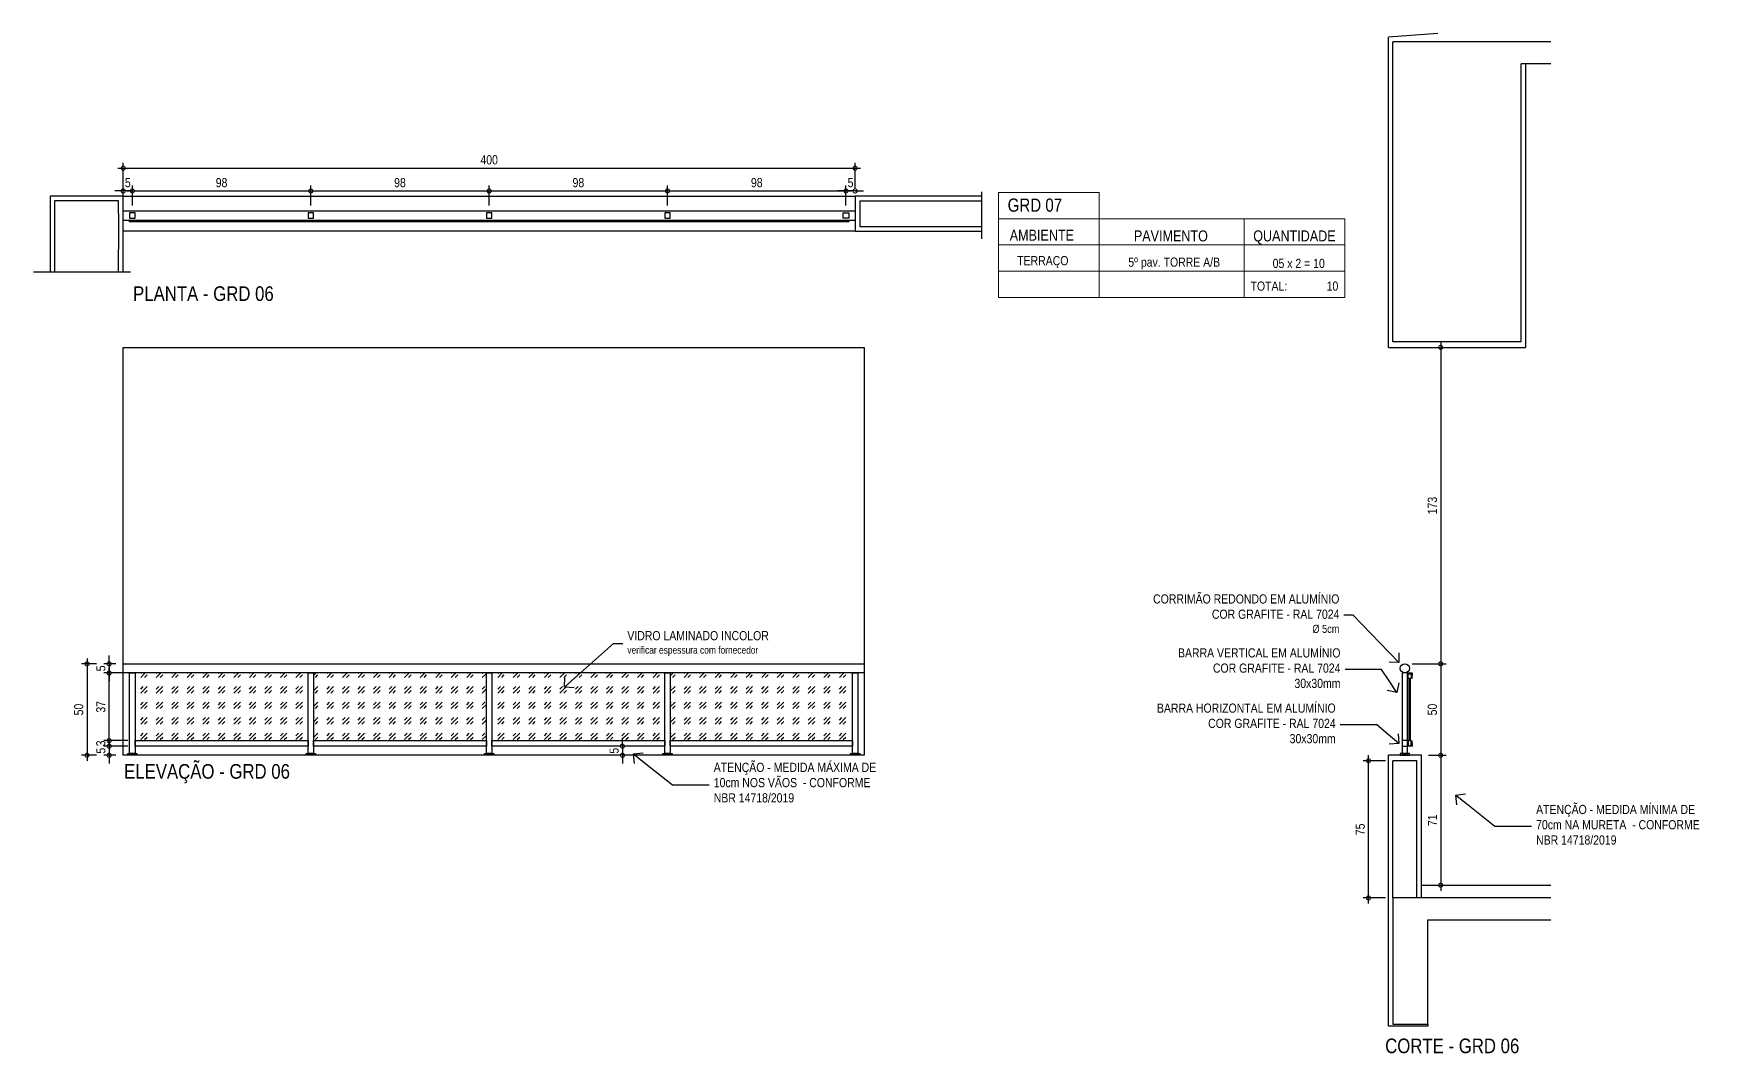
# Model space of a CAD drawing. Header units: metres. Extents: x -1.2 to 70.7, y -18.8 to 3.9.
# Drawn here: x -0.84 to 8.34, y -11.13 to -5.56 of the extents above; entities that cross this region are included whole.
import ezdxf
from ezdxf import colors
from ezdxf.entities.mleader import LeaderData, LeaderLine
from ezdxf.math import Vec2, Vec3

# ---------------------------------------------------------------- set-up
doc = ezdxf.new("R2010")
doc.units = ezdxf.units.M
doc.header["$PDMODE"] = 35
for name, color, linetype in [('ARQ-ALV ACAB', 4, 'Continuous'), ('ARQ-ALV OSSO', 5, 'Continuous'), ('ARQ-AUX', 7, 'Continuous'), ('ARQ-AUX1', 1, 'Continuous'), ('ARQ-AUX2', 2, 'Continuous'), ('ARQ-DIM', 2, 'Continuous'), ('ARQ-SIM', 1, 'Continuous'), ('ARQ-TXT', 2, 'Continuous'), ('ARQ-TXT01', 2, 'Continuous'), ('ARQ-TXT3', 3, 'Continuous'), ('ES-CORTE', 2, 'Continuous')]:
    doc.layers.add(name, color=color, linetype=linetype)
doc.layers.add('SIMB', color=1, linetype='Continuous', lineweight=13)
doc.styles.add('Adesa', font='ARIALN.TTF')
doc.dimstyles.new('ADESA 1-0025', dxfattribs={"dimtxt": 0.05, "dimasz": 0.045, "dimexe": 0.03, "dimexo": 0.04, "dimgap": 0.02, "dimtad": 1, "dimtoh": 1, "dimdec": 0, "dimlfac": 100, "dimzin": 4, "dimtxsty": 'Adesa', "dimblk": 'DOTSMALL', "dimcen": 1, "dimdle": 0.03, "dimclrd": 1, "dimclre": 1, "dimclrt": 256, "dimazin": 1, "dimtm": 1e-09, "dimtfac": 1, "dimtdec": 0, "dimtix": 1, "dimtmove": 2, "dimatfit": 0, "dimldrblk": 'DOTSMALL', "dimfxl": 0.8, "dimtvp": 2, "dimtolj": 1, "dimtzin": 0, "dimarcsym": 0})

# ---------------------------------------------------------------- blocks, each defined once
blk = doc.blocks.new('_Open90')
at = {"color": 0, "linetype": 'ByBlock', "lineweight": -2}
for p, q in [((0, 0), (-1, 0)), ((-0.5, 0.5), (0, 0)), ((0, 0), (-0.5, -0.5))]:
    blk.add_line(p, q, dxfattribs=at)
blk = doc.blocks.new('_DotSmall')
at = {"color": 0, "linetype": 'ByBlock', "const_width": 0.5}
blk.add_lwpolyline([(-0.0625, 0, 1), (0.0625, 0, 1)], format="xyb", close=True, dxfattribs=at)
blk = doc.blocks.new('*D138')
at = {"layer": 'ARQ-AUX2', "color": 1, "lineweight": -2, "transparency": 16777216}
for p, q in [((6.7848, -9.5044), (6.8806, -9.5044)), ((6.8506, -9.4744), (6.8506, -10.2444)), ((6.7848, -10.2144), (6.8806, -10.2144))]:
    blk.add_line(p, q, dxfattribs=at)
at = {"layer": 'Defpoints', "color": 0, "transparency": 16777216}
for p in [(6.7448, -9.5044, 0), (6.7448, -10.2144, 0), (6.8506, -10.2144)]:
    blk.add_point(p, dxfattribs=at)
at = {"layer": 'ARQ-AUX2', "color": 1, "lineweight": -2, "transparency": 16777216, "xscale": 0.045, "yscale": 0.045, "zscale": 0.045}
for p, rotation in [((6.8506, -9.5044), 90), ((6.8506, -10.2144), 270)]:
    blk.add_blockref('_DotSmall', p, dxfattribs=dict(at, rotation=rotation))
at = {"layer": 'ARQ-AUX2', "transparency": 16777216, "insert": (6.8055, -9.8594), "char_height": 0.05, "attachment_point": 5, "rotation": 90, "style": 'Adesa'}
blk.add_mtext('\\A1;71', dxfattribs=at)
blk = doc.blocks.new('*D137')
at = {"layer": 'ARQ-AUX2', "color": 1, "lineweight": -2, "transparency": 16777216}
for p, q in [((6.8506, -8.9744), (6.8506, -9.5344)), ((6.6948, -9.0044), (6.8806, -9.0044)), ((6.7848, -9.5044), (6.8806, -9.5044))]:
    blk.add_line(p, q, dxfattribs=at)
at = {"layer": 'Defpoints', "color": 0, "transparency": 16777216}
for p in [(6.6548, -9.0044, 0), (6.7448, -9.5044, 0), (6.8506, -9.5044)]:
    blk.add_point(p, dxfattribs=at)
at = {"layer": 'ARQ-AUX2', "color": 1, "lineweight": -2, "transparency": 16777216, "xscale": 0.045, "yscale": 0.045, "zscale": 0.045}
for p, rotation in [((6.8506, -9.0044), 90), ((6.8506, -9.5044), 270)]:
    blk.add_blockref('_DotSmall', p, dxfattribs=dict(at, rotation=rotation))
at = {"layer": 'ARQ-AUX2', "transparency": 16777216, "insert": (6.8051, -9.2544), "char_height": 0.05, "attachment_point": 5, "rotation": 90, "style": 'Adesa'}
blk.add_mtext('\\A1;50', dxfattribs=at)
blk = doc.blocks.new('*D139')
at = {"layer": 'ARQ-AUX2', "color": 1, "lineweight": -2, "transparency": 16777216}
for p, q in [((6.5498, -9.5344), (6.4262, -9.5344)), ((6.4562, -10.3144), (6.4562, -9.5044)), ((6.5498, -10.2844), (6.4262, -10.2844))]:
    blk.add_line(p, q, dxfattribs=at)
at = {"layer": 'Defpoints', "color": 0, "transparency": 16777216}
for p in [(6.4562, -9.5344), (6.5898, -9.5344, 0), (6.5898, -10.2844, 0)]:
    blk.add_point(p, dxfattribs=at)
at = {"layer": 'ARQ-AUX2', "color": 1, "lineweight": -2, "transparency": 16777216, "xscale": 0.045, "yscale": 0.045, "zscale": 0.045}
for p, rotation in [((6.4562, -9.5344), 90), ((6.4562, -10.2844), 270)]:
    blk.add_blockref('_DotSmall', p, dxfattribs=dict(at, rotation=rotation))
at = {"layer": 'ARQ-AUX2', "transparency": 16777216, "insert": (6.4108, -9.9094), "char_height": 0.05, "attachment_point": 5, "rotation": 90, "style": 'Adesa'}
blk.add_mtext('\\A1;75', dxfattribs=at)
blk = doc.blocks.new('*D140')
at = {"layer": 'ARQ-AUX2', "color": 1, "lineweight": -2, "transparency": 16777216}
for p, q in [((6.8506, -7.2444), (6.8506, -9.0344)), ((6.6948, -7.2744), (6.8806, -7.2744)), ((6.7848, -9.0044), (6.8806, -9.0044))]:
    blk.add_line(p, q, dxfattribs=at)
at = {"layer": 'Defpoints', "color": 0, "transparency": 16777216}
for p in [(6.6548, -7.2744, 0), (6.7448, -9.0044), (6.8506, -9.0044)]:
    blk.add_point(p, dxfattribs=at)
at = {"layer": 'ARQ-AUX2', "color": 1, "lineweight": -2, "transparency": 16777216, "xscale": 0.045, "yscale": 0.045, "zscale": 0.045}
for p, rotation in [((6.8506, -7.2744), 90), ((6.8506, -9.0044), 270)]:
    blk.add_blockref('_DotSmall', p, dxfattribs=dict(at, rotation=rotation))
at = {"layer": 'ARQ-AUX2', "transparency": 16777216, "insert": (6.8051, -8.1394), "char_height": 0.05, "attachment_point": 5, "rotation": 90, "style": 'Adesa'}
blk.add_mtext('\\A1;173', dxfattribs=at)
blk = doc.blocks.new('DET CTE GRD')
at = {"layer": 'ARQ-AUX'}
for p, q in [((0.0218, 0.4189), (0.0227, 0.4198)), ((0.0218, 0.4189), (0.0218, 0.0811)), ((0.0299, 0.4198), (0.0227, 0.4198)), ((0.0308, 0.4189), (0.0299, 0.4198)), ((0.0308, 0.0811), (0.0308, 0.4189)), ((0.0308, 0.4189), (0.0308, 0.4189)), ((0.0218, 0.0811), (0.0227, 0.0802)), ((0.0299, 0.0802), (0.0227, 0.0802)), ((0.0308, 0.0811), (0.0299, 0.0802)), ((0.0308, 0.0811), (0.0308, 0.0811))]:
    blk.add_line(p, q, dxfattribs=at)
for points in [[(0.0339, 0.42), (0.0179, 0.42), (0.0179, 0.446), (0.0339, 0.446), (0.0339, 0.42)], [(0.0339, 0.08), (0.0179, 0.08), (0.0179, 0.054), (0.0339, 0.054), (0.0339, 0.08)]]:
    blk.add_lwpolyline(points, close=True, dxfattribs=at)
at = {"layer": 'ARQ-AUX', "color": 251}
for points in [[(0.0233, 0.4198), (0.0233, 0.0811)], [(0.0263, 0.4198), (0.0263, 0.0811)], [(0.0293, 0.4198), (0.0293, 0.0811)]]:
    blk.add_lwpolyline(points, dxfattribs=at)
at = {"layer": 'ARQ-AUX1', "color": 7, "linetype": 'Continuous', "lineweight": 0}
for p, q in [((0.015, 0.45), (0.0388, 0.45)), ((0.0368, 0.446), (0.015, 0.446)), ((0.0368, 0.4217), (0.0368, 0.446)), ((0.0418, 0.4463), (0.0394, 0.4214)), ((0.0368, 0.054), (0.015, 0.054)), ((0.015, 0.05), (0.0388, 0.05)), ((0.0368, 0.0783), (0.0368, 0.054)), ((0.0418, 0.0537), (0.0394, 0.0786))]:
    blk.add_line(p, q, dxfattribs=at)
at = {"layer": 'ARQ-AUX1'}
blk.add_lwpolyline([(0.015, 0.08), (-0.015, 0.08), (-0.015, 0.05), (0.015, 0.05)], close=True, dxfattribs=at)
at = {"layer": 'ARQ-AUX1', "color": 7, "linetype": 'Continuous', "lineweight": 0}
for centre, radius, start, end in [((0.0381, 0.4217), 0.00129, 180.00004, 347), ((0.0388, 0.447), 0.003, 347, 90), ((0.0381, 0.0783), 0.00129, 13, 179.99996), ((0.0388, 0.053), 0.003, 270, 13)]:
    blk.add_arc(centre, radius, start, end, dxfattribs=at)
at = {"layer": 'ARQ-AUX2'}
for points in [[(0.015, 0.45), (-0.015, 0.45), (-0.015, 0.01), (0.015, 0.01)], [(0.025, 0.01), (-0.025, 0.01), (-0.025, 0), (0.025, 0)]]:
    blk.add_lwpolyline(points, close=True, dxfattribs=at)
blk.add_circle((0, 0.475), 0.025, dxfattribs=at)
blk = doc.blocks.new('*D141')
at = {"layer": 'ARQ-DIM', "color": 1, "lineweight": -2, "transparency": 16777216}
for p, q in [((-0.3501, -6.4197), (-0.3951, -6.4197)), ((-0.3501, -6.4886), (-0.3501, -6.3897)), ((-0.3001, -6.4197), (-0.3501, -6.4197)), ((-0.3001, -6.4986), (-0.3001, -6.3897)), ((-0.3001, -6.4197), (-0.2551, -6.4197))]:
    blk.add_line(p, q, dxfattribs=at)
at = {"layer": 'Defpoints', "color": 0, "transparency": 16777216}
for p in [(-0.3501, -6.4197), (-0.3501, -6.5286, 0), (-0.3001, -6.5386)]:
    blk.add_point(p, dxfattribs=at)
at = {"layer": 'ARQ-DIM', "color": 1, "lineweight": -2, "transparency": 16777216, "xscale": 0.045, "yscale": 0.045, "zscale": 0.045}
blk.add_blockref('_DotSmall', (-0.3501, -6.4197), dxfattribs=at)
at = {"layer": 'ARQ-DIM', "color": 1, "lineweight": -2, "transparency": 16777216, "xscale": 0.045, "yscale": 0.045, "zscale": 0.045, "rotation": 180}
blk.add_blockref('_DotSmall', (-0.3001, -6.4197), dxfattribs=at)
at = {"layer": 'ARQ-DIM', "transparency": 16777216, "insert": (-0.3251, -6.3743), "char_height": 0.05, "attachment_point": 5, "style": 'Adesa'}
blk.add_mtext('\\A1;5', dxfattribs=at)
blk = doc.blocks.new('*D142')
at = {"layer": 'ARQ-DIM', "color": 1, "lineweight": -2, "transparency": 16777216}
for p, q in [((-0.3301, -6.4197), (0.705, -6.4197)), ((-0.3001, -6.4986), (-0.3001, -6.3897)), ((0.675, -6.4986), (0.675, -6.3897))]:
    blk.add_line(p, q, dxfattribs=at)
at = {"layer": 'Defpoints', "color": 0, "transparency": 16777216}
for p in [(0.675, -6.4197), (-0.3001, -6.5386), (0.675, -6.5386)]:
    blk.add_point(p, dxfattribs=at)
at = {"layer": 'ARQ-DIM', "color": 1, "lineweight": -2, "transparency": 16777216, "xscale": 0.045, "yscale": 0.045, "zscale": 0.045, "rotation": 180}
blk.add_blockref('_DotSmall', (-0.3001, -6.4197), dxfattribs=at)
at = {"layer": 'ARQ-DIM', "color": 1, "lineweight": -2, "transparency": 16777216, "xscale": 0.045, "yscale": 0.045, "zscale": 0.045}
blk.add_blockref('_DotSmall', (0.675, -6.4197), dxfattribs=at)
at = {"layer": 'ARQ-DIM', "transparency": 16777216, "insert": (0.1874, -6.3742), "char_height": 0.05, "attachment_point": 5, "style": 'Adesa'}
blk.add_mtext('\\A1;98', dxfattribs=at)
blk = doc.blocks.new('*D143')
at = {"layer": 'ARQ-DIM', "color": 1, "lineweight": -2, "transparency": 16777216}
for p, q in [((0.645, -6.4197), (1.68, -6.4197)), ((0.675, -6.4986), (0.675, -6.3897)), ((1.65, -6.4986), (1.65, -6.3897))]:
    blk.add_line(p, q, dxfattribs=at)
at = {"layer": 'Defpoints', "color": 0, "transparency": 16777216}
for p in [(1.65, -6.4197), (0.675, -6.5386), (1.65, -6.5386)]:
    blk.add_point(p, dxfattribs=at)
at = {"layer": 'ARQ-DIM', "color": 1, "lineweight": -2, "transparency": 16777216, "xscale": 0.045, "yscale": 0.045, "zscale": 0.045, "rotation": 180}
blk.add_blockref('_DotSmall', (0.675, -6.4197), dxfattribs=at)
at = {"layer": 'ARQ-DIM', "color": 1, "lineweight": -2, "transparency": 16777216, "xscale": 0.045, "yscale": 0.045, "zscale": 0.045}
blk.add_blockref('_DotSmall', (1.65, -6.4197), dxfattribs=at)
at = {"layer": 'ARQ-DIM', "transparency": 16777216, "insert": (1.1625, -6.3742), "char_height": 0.05, "attachment_point": 5, "style": 'Adesa'}
blk.add_mtext('\\A1;98', dxfattribs=at)
blk = doc.blocks.new('*D144')
at = {"layer": 'ARQ-DIM', "color": 1, "lineweight": -2, "transparency": 16777216}
for p, q in [((1.62, -6.4197), (2.655, -6.4197)), ((1.65, -6.4986), (1.65, -6.3897)), ((2.625, -6.4986), (2.625, -6.3897))]:
    blk.add_line(p, q, dxfattribs=at)
at = {"layer": 'Defpoints', "color": 0, "transparency": 16777216}
for p in [(2.625, -6.4197), (1.65, -6.5386), (2.625, -6.5386)]:
    blk.add_point(p, dxfattribs=at)
at = {"layer": 'ARQ-DIM', "color": 1, "lineweight": -2, "transparency": 16777216, "xscale": 0.045, "yscale": 0.045, "zscale": 0.045, "rotation": 180}
blk.add_blockref('_DotSmall', (1.65, -6.4197), dxfattribs=at)
at = {"layer": 'ARQ-DIM', "color": 1, "lineweight": -2, "transparency": 16777216, "xscale": 0.045, "yscale": 0.045, "zscale": 0.045}
blk.add_blockref('_DotSmall', (2.625, -6.4197), dxfattribs=at)
at = {"layer": 'ARQ-DIM', "transparency": 16777216, "insert": (2.1375, -6.3742), "char_height": 0.05, "attachment_point": 5, "style": 'Adesa'}
blk.add_mtext('\\A1;98', dxfattribs=at)
blk = doc.blocks.new('*D145')
at = {"layer": 'ARQ-DIM', "color": 1, "lineweight": -2, "transparency": 16777216}
for p, q in [((2.595, -6.4197), (3.63, -6.4197)), ((2.625, -6.4986), (2.625, -6.3897)), ((3.6, -6.4986), (3.6, -6.3897))]:
    blk.add_line(p, q, dxfattribs=at)
at = {"layer": 'Defpoints', "color": 0, "transparency": 16777216}
for p in [(3.6, -6.4197), (2.625, -6.5386), (3.6, -6.5386)]:
    blk.add_point(p, dxfattribs=at)
at = {"layer": 'ARQ-DIM', "color": 1, "lineweight": -2, "transparency": 16777216, "xscale": 0.045, "yscale": 0.045, "zscale": 0.045, "rotation": 180}
blk.add_blockref('_DotSmall', (2.625, -6.4197), dxfattribs=at)
at = {"layer": 'ARQ-DIM', "color": 1, "lineweight": -2, "transparency": 16777216, "xscale": 0.045, "yscale": 0.045, "zscale": 0.045}
blk.add_blockref('_DotSmall', (3.6, -6.4197), dxfattribs=at)
at = {"layer": 'ARQ-DIM', "transparency": 16777216, "insert": (3.1125, -6.3742), "char_height": 0.05, "attachment_point": 5, "style": 'Adesa'}
blk.add_mtext('\\A1;98', dxfattribs=at)
blk = doc.blocks.new('*D146')
at = {"layer": 'ARQ-DIM', "color": 1, "lineweight": -2, "transparency": 16777216}
for p, q in [((3.6, -6.4197), (3.555, -6.4197)), ((3.6, -6.4042), (3.6, -6.3897)), ((3.65, -6.4197), (3.6, -6.4197)), ((3.65, -6.4088), (3.65, -6.3897)), ((3.65, -6.4197), (3.695, -6.4197))]:
    blk.add_line(p, q, dxfattribs=at)
at = {"layer": 'Defpoints', "color": 0, "transparency": 16777216}
for p in [(3.6, -6.4197), (3.6, -6.4442), (3.65, -6.4488, 0)]:
    blk.add_point(p, dxfattribs=at)
at = {"layer": 'ARQ-DIM', "color": 1, "lineweight": -2, "transparency": 16777216, "xscale": 0.045, "yscale": 0.045, "zscale": 0.045}
blk.add_blockref('_DotSmall', (3.6, -6.4197), dxfattribs=at)
at = {"layer": 'ARQ-DIM', "color": 1, "lineweight": -2, "transparency": 16777216, "xscale": 0.045, "yscale": 0.045, "zscale": 0.045, "rotation": 180}
blk.add_blockref('_DotSmall', (3.65, -6.4197), dxfattribs=at)
at = {"layer": 'ARQ-DIM', "transparency": 16777216, "insert": (3.625, -6.3743), "char_height": 0.05, "attachment_point": 5, "style": 'Adesa'}
blk.add_mtext('\\A1;5', dxfattribs=at)
blk = doc.blocks.new('*D147')
at = {"layer": 'ARQ-DIM', "color": 1, "lineweight": -2, "transparency": 16777216}
for p, q in [((-0.3801, -6.2952), (3.68, -6.2952)), ((-0.3501, -6.4086), (-0.3501, -6.2652)), ((3.65, -6.4088), (3.65, -6.2652))]:
    blk.add_line(p, q, dxfattribs=at)
at = {"layer": 'Defpoints', "color": 0, "transparency": 16777216}
for p in [(3.65, -6.2952), (-0.3501, -6.4486), (3.65, -6.4488, 0)]:
    blk.add_point(p, dxfattribs=at)
at = {"layer": 'ARQ-DIM', "color": 1, "lineweight": -2, "transparency": 16777216, "xscale": 0.045, "yscale": 0.045, "zscale": 0.045, "rotation": 180}
blk.add_blockref('_DotSmall', (-0.3501, -6.2952), dxfattribs=at)
at = {"layer": 'ARQ-DIM', "color": 1, "lineweight": -2, "transparency": 16777216, "xscale": 0.045, "yscale": 0.045, "zscale": 0.045}
blk.add_blockref('_DotSmall', (3.65, -6.2952), dxfattribs=at)
at = {"layer": 'ARQ-DIM', "transparency": 16777216, "insert": (1.6499, -6.2497), "char_height": 0.05, "attachment_point": 5, "style": 'Adesa'}
blk.add_mtext('\\A1;400', dxfattribs=at)
blk = doc.blocks.new('*D149')
at = {"layer": 'ARQ-DIM', "color": 1, "lineweight": -2, "transparency": 16777216}
for p, q in [((-0.3251, -9.4544), (-0.4569, -9.4544)), ((-0.4269, -9.4544), (-0.4269, -9.4094)), ((-0.4269, -9.4544), (-0.4269, -9.5044)), ((-0.3901, -9.5044), (-0.4569, -9.5044)), ((-0.4269, -9.5044), (-0.4269, -9.5494))]:
    blk.add_line(p, q, dxfattribs=at)
at = {"layer": 'Defpoints', "color": 0, "transparency": 16777216}
for p in [(-0.2851, -9.4544, 0), (-0.4269, -9.5044), (-0.3501, -9.5044)]:
    blk.add_point(p, dxfattribs=at)
at = {"layer": 'ARQ-DIM', "color": 1, "lineweight": -2, "transparency": 16777216, "xscale": 0.045, "yscale": 0.045, "zscale": 0.045}
for p, rotation in [((-0.4269, -9.4544), 270), ((-0.4269, -9.5044), 90)]:
    blk.add_blockref('_DotSmall', p, dxfattribs=dict(at, rotation=rotation))
at = {"layer": 'ARQ-DIM', "transparency": 16777216, "insert": (-0.4724, -9.4794), "char_height": 0.05, "attachment_point": 5, "rotation": 90, "style": 'Adesa'}
blk.add_mtext('\\A1;5', dxfattribs=at)
blk = doc.blocks.new('*D150')
at = {"layer": 'ARQ-DIM', "color": 1, "lineweight": -2, "transparency": 16777216}
for p, q in [((-0.3251, -9.4244), (-0.4569, -9.4244)), ((-0.3251, -9.4544), (-0.4569, -9.4544)), ((-0.4269, -9.4244), (-0.4269, -9.3794)), ((-0.4269, -9.4244), (-0.4269, -9.4544)), ((-0.4269, -9.4544), (-0.4269, -9.4994))]:
    blk.add_line(p, q, dxfattribs=at)
at = {"layer": 'Defpoints', "color": 0, "transparency": 16777216}
for p in [(-0.4269, -9.4544), (-0.2851, -9.4244, 0), (-0.2851, -9.4544, 0)]:
    blk.add_point(p, dxfattribs=at)
at = {"layer": 'ARQ-DIM', "color": 1, "lineweight": -2, "transparency": 16777216, "xscale": 0.045, "yscale": 0.045, "zscale": 0.045}
for p, rotation in [((-0.4269, -9.4244), 270), ((-0.4269, -9.4544), 90)]:
    blk.add_blockref('_DotSmall', p, dxfattribs=dict(at, rotation=rotation))
at = {"layer": 'ARQ-DIM', "transparency": 16777216, "insert": (-0.4725, -9.4394), "char_height": 0.05, "attachment_point": 5, "rotation": 90, "style": 'Adesa'}
blk.add_mtext('\\A1;3', dxfattribs=at)
blk = doc.blocks.new('*D151')
at = {"layer": 'ARQ-DIM', "color": 1, "lineweight": -2, "transparency": 16777216}
for p, q in [((-0.3251, -9.0544), (-0.4569, -9.0544)), ((-0.4269, -9.4544), (-0.4269, -9.0244)), ((-0.3251, -9.4244), (-0.4569, -9.4244))]:
    blk.add_line(p, q, dxfattribs=at)
at = {"layer": 'Defpoints', "color": 0, "transparency": 16777216}
for p in [(-0.4269, -9.0544), (-0.2851, -9.0544, 0), (-0.2851, -9.4244, 0)]:
    blk.add_point(p, dxfattribs=at)
at = {"layer": 'ARQ-DIM', "color": 1, "lineweight": -2, "transparency": 16777216, "xscale": 0.045, "yscale": 0.045, "zscale": 0.045}
for p, rotation in [((-0.4269, -9.0544), 90), ((-0.4269, -9.4244), 270)]:
    blk.add_blockref('_DotSmall', p, dxfattribs=dict(at, rotation=rotation))
at = {"layer": 'ARQ-DIM', "transparency": 16777216, "insert": (-0.4725, -9.2394), "char_height": 0.05, "attachment_point": 5, "rotation": 90, "style": 'Adesa'}
blk.add_mtext('\\A1;37', dxfattribs=at)
blk = doc.blocks.new('*D152')
at = {"layer": 'ARQ-DIM', "color": 1, "lineweight": -2, "transparency": 16777216}
for p, q in [((-0.4269, -9.0044), (-0.4269, -8.9594)), ((-0.3901, -9.0044), (-0.4569, -9.0044)), ((-0.3901, -9.0544), (-0.4569, -9.0544)), ((-0.4269, -9.0044), (-0.4269, -9.0544)), ((-0.4269, -9.0544), (-0.4269, -9.0994))]:
    blk.add_line(p, q, dxfattribs=at)
at = {"layer": 'Defpoints', "color": 0, "transparency": 16777216}
for p in [(-0.4269, -9.0544), (-0.3501, -9.0044, 0), (-0.3501, -9.0544, 0)]:
    blk.add_point(p, dxfattribs=at)
at = {"layer": 'ARQ-DIM', "color": 1, "lineweight": -2, "transparency": 16777216, "xscale": 0.045, "yscale": 0.045, "zscale": 0.045}
for p, rotation in [((-0.4269, -9.0044), 270), ((-0.4269, -9.0544), 90)]:
    blk.add_blockref('_DotSmall', p, dxfattribs=dict(at, rotation=rotation))
at = {"layer": 'ARQ-DIM', "transparency": 16777216, "insert": (-0.4724, -9.0294), "char_height": 0.05, "attachment_point": 5, "rotation": 90, "style": 'Adesa'}
blk.add_mtext('\\A1;5', dxfattribs=at)
blk = doc.blocks.new('*D148')
at = {"layer": 'ARQ-DIM', "color": 1, "lineweight": -2, "transparency": 16777216}
for p, q in [((-0.548, -8.9744), (-0.548, -9.5344)), ((-0.4969, -9.0044), (-0.578, -9.0044)), ((-0.4969, -9.5044), (-0.578, -9.5044))]:
    blk.add_line(p, q, dxfattribs=at)
at = {"layer": 'Defpoints', "color": 0, "transparency": 16777216}
for p in [(-0.4569, -9.0044), (-0.548, -9.5044), (-0.4569, -9.5044)]:
    blk.add_point(p, dxfattribs=at)
at = {"layer": 'ARQ-DIM', "color": 1, "lineweight": -2, "transparency": 16777216, "xscale": 0.045, "yscale": 0.045, "zscale": 0.045}
for p, rotation in [((-0.548, -9.0044), 90), ((-0.548, -9.5044), 270)]:
    blk.add_blockref('_DotSmall', p, dxfattribs=dict(at, rotation=rotation))
at = {"layer": 'ARQ-DIM', "transparency": 16777216, "insert": (-0.5935, -9.2544), "char_height": 0.05, "attachment_point": 5, "rotation": 90, "style": 'Adesa'}
blk.add_mtext('\\A1;50', dxfattribs=at)
blk = doc.blocks.new('*D153')
at = {"layer": 'ARQ-DIM', "color": 1, "lineweight": -2, "transparency": 16777216}
for p, q in [((2.4125, -9.4544), (2.3484, -9.4544)), ((2.3784, -9.4544), (2.3784, -9.4094)), ((2.3784, -9.4544), (2.3784, -9.5044)), ((2.4125, -9.5044), (2.3484, -9.5044)), ((2.3784, -9.5044), (2.3784, -9.5494))]:
    blk.add_line(p, q, dxfattribs=at)
at = {"layer": 'Defpoints', "color": 0, "transparency": 16777216}
for p in [(2.4525, -9.4544, 0), (2.3784, -9.5044), (2.4525, -9.5044)]:
    blk.add_point(p, dxfattribs=at)
at = {"layer": 'ARQ-DIM', "color": 1, "lineweight": -2, "transparency": 16777216, "xscale": 0.045, "yscale": 0.045, "zscale": 0.045}
for p, rotation in [((2.3784, -9.4544), 270), ((2.3784, -9.5044), 90)]:
    blk.add_blockref('_DotSmall', p, dxfattribs=dict(at, rotation=rotation))
at = {"layer": 'ARQ-DIM', "transparency": 16777216, "insert": (2.333, -9.4794), "char_height": 0.05, "attachment_point": 5, "rotation": 90, "style": 'Adesa'}
blk.add_mtext('\\A1;5', dxfattribs=at)

msp = doc.modelspace()

# ---------------------------------------------------------------- hatches: boundary and pattern name
h = msp.add_hatch()
h.set_pattern_fill('GOST_GLASS', color=252, scale=0.01)
h.paths.add_polyline_path([(0.66, -9.0544), (-0.285, -9.0544), (-0.285, -9.4244), (0.66, -9.4244)])
h.paths.add_polyline_path([(1.635, -9.0544), (0.69, -9.0544), (0.69, -9.4244), (1.635, -9.4244)])
h.paths.add_polyline_path([(2.61, -9.0544), (1.665, -9.0544), (1.665, -9.4244), (2.61, -9.4244)])
h.paths.add_polyline_path([(3.635, -9.0544), (2.64, -9.0544), (2.64, -9.4244), (3.635, -9.4244)])

# ---------------------------------------------------------------- linework, layer by layer
msp.add_lwpolyline([(-0.3501, -7.2744), (3.6999, -7.2744), (3.6999, -9.5044), (-0.3501, -9.5044)], close=True)
at = {"layer": 'ARQ-ALV ACAB'}
for p, q in [((7.3148, -5.7244, 0), (7.3148, -7.2744, 0)), ((-0.75, -6.4488), (-0.7501, -6.8633)), ((-0.3501, -6.4486), (-0.75, -6.4488)), ((-0.3501, -6.4486, 0), (3.65, -6.4488, 0)), ((-0.3501, -6.6378), (-0.3501, -6.4486)), ((-0.3501, -6.8633), (-0.3501, -6.6378)), ((-0.3501, -6.6378), (-0.3501, -6.6378)), ((3.65, -6.6388, 0), (-0.35, -6.6386, 0)), ((6.5648, -10.9844, 0), (6.5648, -9.5044, 0)), ((6.7448, -10.2844, 0), (6.7448, -9.5044, 0))]:
    msp.add_line(p, q, dxfattribs=at)
at = {"layer": 'ARQ-ALV ACAB', "elevation": 0}
for points in [[(6.8348, -5.5594), (6.5648, -5.5794)], [(6.5648, -7.2744), (6.5648, -5.5794)], [(4.3408, -6.4488), (3.675, -6.4488), (3.65, -6.4488), (3.65, -6.6388)], [(3.65, -6.6388), (4.3408, -6.6388)], [(6.5648, -7.2744), (7.3148, -7.2744)], [(6.5648, -7.2744), (7.3148, -7.2744)], [(6.5648, -7.2744), (6.7448, -7.2744)], [(6.7448, -9.5044), (6.5648, -9.5044)], [(6.7448, -10.2144), (7.4524, -10.2144)]]:
    msp.add_lwpolyline(points, dxfattribs=at)
at = {"layer": 'ARQ-ALV ACAB'}
msp.add_lwpolyline([(6.7798, -10.9744), (6.7798, -10.9844), (6.5648, -10.9844)], dxfattribs=at)
at = {"layer": 'ARQ-ALV OSSO'}
for p, q in [((6.5898, -10.2844), (6.5898, -9.5344, 0)), ((6.7198, -10.2844, 0), (6.7198, -9.5344, 0))]:
    msp.add_line(p, q, dxfattribs=at)
at = {"layer": 'ARQ-ALV OSSO', "elevation": 0}
for points in [[(-0.3751, -6.8633), (-0.375, -6.6136), (-0.375, -6.6136), (-0.3751, -6.4736), (-0.725, -6.4738)], [(-0.725, -6.4738), (-0.725, -6.8633)], [(-0.5585, -6.4738), (-0.5585, -6.4738)], [(3.675, -6.4738), (4.3408, -6.4738)], [(3.675, -6.4738), (3.675, -6.6138), (4.3408, -6.6138)], [(6.7198, -9.5344), (6.5898, -9.5344)]]:
    msp.add_lwpolyline(points, dxfattribs=at)
at = {"layer": 'ARQ-AUX', "elevation": 0}
msp.add_lwpolyline([(-0.3151, -6.5786), (3.615, -6.5786), (3.615, -6.5886), (-0.3151, -6.5886)], close=True, dxfattribs=at)
at = {"layer": 'ARQ-AUX1'}
for points in [[(4.3408, -6.4249), (4.3408, -6.6821)], [(-0.3101, -6.8633), (-0.84, -6.8633)]]:
    msp.add_lwpolyline(points, dxfattribs=at)
msp.add_lwpolyline([(-0.375, -6.4738), (-0.375, -6.4738)], close=True, dxfattribs=at)
at = {"layer": 'ARQ-AUX1', "elevation": 0}
msp.add_lwpolyline([(3.6764, -6.4738), (3.675, -6.4738)], dxfattribs=at)
for points in [[(-0.2851, -6.5386), (-0.3151, -6.5386), (-0.3151, -6.5686), (-0.2851, -6.5686)], [(0.69, -6.5386), (0.66, -6.5386), (0.66, -6.5686), (0.69, -6.5686)], [(1.665, -6.5386), (1.635, -6.5386), (1.635, -6.5686), (1.665, -6.5686)], [(2.64, -6.5386), (2.61, -6.5386), (2.61, -6.5686), (2.64, -6.5686)], [(3.585, -6.5386), (3.615, -6.5386), (3.615, -6.5686), (3.585, -6.5686)]]:
    msp.add_lwpolyline(points, close=True, dxfattribs=at)
at = {"layer": 'ARQ-AUX2', "elevation": 0}
for points in [[(-0.3501, -6.5286), (3.65, -6.5288)], [(-0.3501, -6.5786), (3.65, -6.5788)]]:
    msp.add_lwpolyline(points, dxfattribs=at)
at = {"layer": 'ARQ-AUX2'}
for points in [[(3.6999, -9.0044), (3.6999, -9.0544), (-0.35, -9.0544), (-0.35, -9.0044)], [(-0.315, -9.0544), (-0.285, -9.0544), (-0.285, -9.4944), (-0.315, -9.4944)], [(0.66, -9.0544), (0.69, -9.0544), (0.69, -9.4944), (0.66, -9.4944)], [(1.635, -9.0544), (1.665, -9.0544), (1.665, -9.4944), (1.635, -9.4944)], [(2.61, -9.0544), (2.64, -9.0544), (2.64, -9.4944), (2.61, -9.4944)], [(3.635, -9.0544), (3.665, -9.0544), (3.665, -9.4944), (3.635, -9.4944)], [(-0.285, -9.4244), (0.66, -9.4244), (0.66, -9.4544), (-0.285, -9.4544)], [(0.69, -9.4244), (1.635, -9.4244), (1.635, -9.4544), (0.69, -9.4544)], [(1.665, -9.4244), (2.61, -9.4244), (2.61, -9.4544), (1.665, -9.4544)], [(2.64, -9.4244), (3.635, -9.4244), (3.635, -9.4544), (2.64, -9.4544)], [(-0.325, -9.4944), (-0.275, -9.4944), (-0.275, -9.5044), (-0.325, -9.5044)], [(0.65, -9.4944), (0.7, -9.4944), (0.7, -9.5044), (0.65, -9.5044)], [(1.625, -9.4944), (1.675, -9.4944), (1.675, -9.5044), (1.625, -9.5044)], [(2.6, -9.4944), (2.65, -9.4944), (2.65, -9.5044), (2.6, -9.5044)], [(3.625, -9.4944), (3.675, -9.4944), (3.675, -9.5044), (3.625, -9.5044)]]:
    msp.add_lwpolyline(points, close=True, dxfattribs=at)
at = {"layer": 'ES-CORTE'}
msp.add_line((6.7798, -10.4044), (7.4524, -10.4044), dxfattribs=at)
at = {"layer": 'ES-CORTE', "elevation": 0}
for points in [[(7.4524, -5.6044), (6.5898, -5.6044)], [(6.5898, -7.2444), (6.5898, -5.6044)], [(7.4524, -5.7244), (7.2898, -5.7244)], [(7.2898, -7.2444), (7.2898, -5.7244)], [(7.2898, -7.2444), (6.5898, -7.2444)]]:
    msp.add_lwpolyline(points, dxfattribs=at)
at = {"layer": 'ES-CORTE'}
for points in [[(6.5898, -10.2844), (6.5898, -10.9744), (6.7798, -10.9744)], [(7.4524, -10.2844), (6.5898, -10.2844)], [(6.7798, -10.9744), (6.7798, -10.4044)]]:
    msp.add_lwpolyline(points, dxfattribs=at)
at = {"layer": 'SIMB', "ltscale": 0.01}
for p, q in [((4.4331, -6.4273), (4.4331, -7.0027)), ((4.9831, -6.4273), (4.4331, -6.4273)), ((4.9831, -6.4273), (4.9831, -7.0027)), ((4.7717, -6.5712), (4.4331, -6.5712)), ((4.4331, -7.0027), (4.4331, -6.5712)), ((4.4331, -7.0027), (4.4331, -6.5712)), ((6.3272, -6.5712), (4.7717, -6.5712)), ((5.7772, -6.5712), (5.7772, -7.0027)), ((6.3272, -6.5712), (6.3272, -7.0027)), ((6.3272, -6.715), (4.4331, -6.715)), ((6.3272, -6.8589), (4.4331, -6.8589)), ((6.3272, -7.0027), (4.4331, -7.0027))]:
    msp.add_line(p, q, dxfattribs=at)

# ---------------------------------------------------------------- block references
at = {"layer": 'ARQ-DIM'}
msp.add_blockref('DET CTE GRD', (6.6548, -9.5044, 0), dxfattribs=at)

# ---------------------------------------------------------------- texts
at = {"layer": 'ARQ-TXT', "ltscale": 0.5, "style": 'Adesa'}
for s, p in [('PLANTA - GRD 06', (-0.2963, -7.0208)), ('ELEVAÇÃO - GRD 06', (-0.3453, -9.6323)), ('CORTE - GRD 06', (6.5471, -11.1328))]:
    msp.add_text(s, height=0.08, dxfattribs=at).set_placement(p)
at = {"layer": 'ARQ-TXT', "ltscale": 0.01, "char_height": 0.05, "style": 'Adesa'}
for s, insert, width, attachment_point in [('\\pi0.11575;5º pav. TORRE A/B', (5.0275, -6.8162), 0.727785, 4), ('05 x 2 = 10', (6.0747, -6.8159), 0.452083, 5)]:
    msp.add_mtext(s, dxfattribs=dict(at, insert=insert, width=width, attachment_point=attachment_point))
at = {"layer": 'ARQ-TXT01', "ltscale": 0.01, "style": 'Adesa'}
for s, insert, char_height, width, attachment_point in [('AMBIENTE', (4.6707, -6.6315), 0.06, 0.605305, 2), ('PAVIMENTO', (5.3759, -6.6352), 0.06, 0.605305, 2), ('QUANTIDADE', (6.0512, -6.6352), 0.06, 0.605305, 2), ('TERRAÇO', (4.5361, -6.7756), 0.05, 0.538805, 1), ('TOTAL:^I 10', (5.8113, -6.9147), 0.05, 0.518239, 1)]:
    msp.add_mtext(s, dxfattribs=dict(at, insert=insert, char_height=char_height, width=width, attachment_point=attachment_point))
at = {"layer": 'ARQ-TXT3', "ltscale": 0.01, "insert": (4.4837, -6.4609), "char_height": 0.072, "width": 0.605305, "attachment_point": 1, "style": 'Adesa'}
msp.add_mtext('GRD 07', dxfattribs=at)

# ---------------------------------------------------------------- dimensions: what is measured, and where the dimension line sits
at = {"layer": 'ARQ-AUX2'}
for base, p1, p2, picture, middle in [((6.8506, -9.0044, 0), (6.6548, -7.2744, 0), (6.7448, -9.0044, 0), '*D140', (6.8051, -8.1394, 0)), ((6.8506, -9.5044, 0), (6.6548, -9.0044, 0), (6.7448, -9.5044, 0), '*D137', (6.8051, -9.2544, 0)), ((6.4562, -9.5344, 0), (6.5898, -10.2844, 0), (6.5898, -9.5344, 0), '*D139', (6.4108, -9.9094, 0)), ((6.8506, -10.2144, 0), (6.7448, -9.5044, 0), (6.7448, -10.2144, 0), '*D138', (6.8055, -9.8594, 0))]:
    dim = msp.add_linear_dim(base=base, p1=p1, p2=p2, angle=90, dimstyle='ADESA 1-0025', dxfattribs=at)
    dim.commit()
    dim.dimension.update_dxf_attribs({"geometry": picture, "text_midpoint": middle})
at = {"layer": 'ARQ-DIM'}
for base, p1, p2, picture, middle in [((3.65, -6.2952), (-0.3501, -6.4486), (3.65, -6.4488, 0), '*D147', (1.6499, -6.2497)), ((-0.3501, -6.4197), (-0.3001, -6.5386), (-0.3501, -6.5286, 0), '*D141', (-0.3251, -6.3743)), ((0.675, -6.4197), (-0.3001, -6.5386), (0.675, -6.5386), '*D142', (0.1874, -6.3742)), ((1.6499504, -6.4197473), (0.6749501, -6.5385819), (1.6499504, -6.5385819), '*D143', (1.1624503, -6.3742187)), ((2.624951, -6.419747), (1.64995, -6.538582), (2.624951, -6.538582), '*D144', (2.137451, -6.374219)), ((3.5999511, -6.4197473), (2.6249507, -6.5385819), (3.5999511, -6.5385819), '*D145', (3.1124509, -6.3742187)), ((3.6, -6.4197), (3.65, -6.4488, 0), (3.6, -6.4442), '*D146', (3.625, -6.3743))]:
    dim = msp.add_linear_dim(base=base, p1=p1, p2=p2, dimstyle='ADESA 1-0025', dxfattribs=at)
    dim.commit()
    dim.dimension.update_dxf_attribs({"geometry": picture, "text_midpoint": middle})
for base, p1, p2, picture, middle in [((-0.548, -9.5044), (-0.4569, -9.0044), (-0.4569, -9.5044), '*D148', (-0.5935, -9.2544)), ((-0.4269, -9.0544), (-0.3501, -9.0044, 0), (-0.3501, -9.0544, 0), '*D152', (-0.4724, -9.0294)), ((-0.4269, -9.0544), (-0.2851, -9.4244, 0), (-0.2851, -9.0544, 0), '*D151', (-0.4725, -9.2394)), ((-0.4269, -9.4544), (-0.2851, -9.4244, 0), (-0.2851, -9.4544, 0), '*D150', (-0.4725, -9.4394)), ((-0.4269, -9.5044), (-0.2851, -9.4544, 0), (-0.3501, -9.5044), '*D149', (-0.4724, -9.4794)), ((2.3784, -9.5044), (2.4525, -9.4544, 0), (2.4525, -9.5044), '*D153', (2.333, -9.4794))]:
    dim = msp.add_linear_dim(base=base, p1=p1, p2=p2, angle=90, dimstyle='ADESA 1-0025', dxfattribs=at)
    dim.commit()
    dim.dimension.update_dxf_attribs({"geometry": picture, "text_midpoint": middle})

# ---------------------------------------------------------------- leaders
at = {"layer": 'ARQ-SIM'}
ml = msp.add_multileader_mtext('Standard', dxfattribs=at)
ml.set_content('CORRIMÃO REDONDO EM ALUMÍNIO \\PCOR GRAFITE - RAL 7024\\P{\\H0.875x;Ø 5cm}', color=2, style='Adesa')
ml.set_leader_properties(color=256)
ml.set_arrow_properties(name='OPEN90')
ml.build(insert=Vec2(0, 0))
ml.multileader.update_dxf_attribs({"text_left_attachment_type": 2, "text_right_attachment_type": 2, "dogleg_length": 0.2, "arrow_head_size": 0.075})
ctx = ml.context
ctx.base_point, ctx.char_height, ctx.arrow_head_size, ctx.landing_gap_size, ctx.plane_origin = Vec3(5.2588, -8.7385, 0), 0.05, 0.075, 0.025, Vec3(5.9404, -8.9968, 0)
ctx.left_attachment, ctx.right_attachment, ctx.text_align_type = 2, 2, 2
notes = []
notes.append((ctx, [(0, (1, 1, 0), (6.3719, -8.7385, 0), (-1, 0), 0.05, [(0, [(6.6217, -8.9968, 0)], 0, [])])]))
ctx.mtext.insert, ctx.mtext.width, ctx.mtext.alignment, ctx.mtext.flow_direction = Vec3(6.2969, -8.6247, 0), 1.248136, 3, 5
ml = msp.add_multileader_mtext('Standard', dxfattribs=at)
ml.set_content('VIDRO LAMINADO INCOLOR\\P{\\H0.8x;verificar espessura com fornecedor}', color=2, style='Adesa')
ml.set_leader_properties(color=256)
ml.set_arrow_properties(name='OPEN90')
ml.build(insert=Vec2(0, 0))
ml.multileader.update_dxf_attribs({"text_left_attachment_type": 2, "text_right_attachment_type": 2, "dogleg_length": 0.2, "arrow_head_size": 0.075})
ctx = ml.context
ctx.base_point, ctx.char_height, ctx.arrow_head_size, ctx.landing_gap_size, ctx.plane_origin = Vec3(2.3802, -8.8934), 0.05, 0.075, 0.025, Vec3(2.7617, -9.1817)
ctx.left_attachment, ctx.right_attachment = 2, 2
notes.append((ctx, [(0, (1, 1, 0), (2.3302, -8.8934), (1, 0), 0.05, [(0, [(2.0608, -9.1317)], 0, [])])]))
ctx.mtext.insert, ctx.mtext.flow_direction = Vec3(2.4052, -8.8254), 5
ml = msp.add_multileader_mtext('Standard', dxfattribs=at)
ml.set_content('BARRA VERTICAL EM ALUMÍNIO\\PCOR GRAFITE - RAL 7024\\P30x30mm', color=2, style='Adesa')
ml.set_leader_properties(color=256)
ml.set_arrow_properties(name='OPEN90')
ml.build(insert=Vec2(0, 0))
ml.multileader.update_dxf_attribs({"text_left_attachment_type": 2, "text_right_attachment_type": 2, "dogleg_length": 0.2, "arrow_head_size": 0.075})
ctx = ml.context
ctx.base_point, ctx.char_height, ctx.arrow_head_size, ctx.landing_gap_size, ctx.plane_origin = Vec3(5.3965, -9.0353, 0), 0.05, 0.075, 0.025, Vec3(5.6299, -9.3326, 0)
ctx.left_attachment, ctx.right_attachment, ctx.text_align_type = 2, 2, 2
notes.append((ctx, [(1, (1, 1, 0), (6.5277, -9.0353, 0), (-1, 0), 0.2, [(0, [(6.6107, -9.1607, 0)], 0, [])])]))
ctx.mtext.insert, ctx.mtext.width, ctx.mtext.alignment, ctx.mtext.flow_direction = Vec3(6.3027, -8.9195, 0), 1.189009, 3, 5
ml = msp.add_multileader_mtext('Standard', dxfattribs=at)
ml.set_content('BARRA HORIZONTAL EM ALUMÍNIO\\PCOR GRAFITE - RAL 7024\\P30x30mm', color=2, style='Adesa')
ml.set_leader_properties(color=256)
ml.set_arrow_properties(name='OPEN90')
ml.build(insert=Vec2(0, 0))
ml.multileader.update_dxf_attribs({"text_left_attachment_type": 2, "text_right_attachment_type": 2, "dogleg_length": 0.2, "arrow_head_size": 0.075})
ctx = ml.context
ctx.base_point, ctx.char_height, ctx.arrow_head_size, ctx.landing_gap_size, ctx.plane_origin = Vec3(5.2813, -9.3374, 0), 0.05, 0.075, 0.025, Vec3(5.6038, -9.6346, 0)
ctx.left_attachment, ctx.right_attachment, ctx.text_align_type = 2, 2, 2
notes.append((ctx, [(1, (1, 1, 0), (6.5016, -9.3374, 0), (-1, 0), 0.2, [(0, [(6.6215, -9.4394, 0)], 0, [])])]))
ctx.mtext.insert, ctx.mtext.width, ctx.mtext.alignment, ctx.mtext.flow_direction = Vec3(6.2766, -9.2216, 0), 1.189009, 3, 5
ml = msp.add_multileader_mtext('Standard', dxfattribs=at)
ml.set_content('ATENÇÃO - MEDIDA MÁXIMA DE 10cm NOS VÃOS  - CONFORME NBR 14718/2019', color=2, style='Adesa')
ml.set_leader_properties(color=256)
ml.set_arrow_properties(name='OPEN90')
ml.build(insert=Vec2(0, 0))
ml.multileader.update_dxf_attribs({"text_left_attachment_type": 2, "text_right_attachment_type": 2, "dogleg_length": 0.2, "arrow_head_size": 0.075})
ctx = ml.context
ctx.base_point, ctx.char_height, ctx.arrow_head_size, ctx.landing_gap_size, ctx.plane_origin = Vec3(2.8525, -9.6666), 0.05, 0.075, 0.025, Vec3(3.1204, -9.8561)
ctx.left_attachment, ctx.right_attachment = 2, 2
notes.append((ctx, [(1, (1, 1, 0), (2.6525, -9.6666), (1, 0), 0.2, [(0, [(2.4381, -9.4969)], 0, [])])]))
ctx.mtext.insert, ctx.mtext.width, ctx.mtext.flow_direction = Vec3(2.8775, -9.5453), 0.969025, 5
ml = msp.add_multileader_mtext('Standard', dxfattribs=at)
ml.set_content('ATENÇÃO - MEDIDA MÍNIMA DE 70cm NA MURETA  - CONFORME NBR 14718/2019', color=2, style='Adesa')
ml.set_leader_properties(color=256)
ml.set_arrow_properties(name='OPEN90')
ml.build(insert=Vec2(0, 0))
ml.multileader.update_dxf_attribs({"text_left_attachment_type": 2, "text_right_attachment_type": 2, "dogleg_length": 0.2, "arrow_head_size": 0.075})
ctx = ml.context
ctx.base_point, ctx.char_height, ctx.arrow_head_size, ctx.landing_gap_size, ctx.plane_origin = Vec3(7.3471, -9.8917, 0), 0.05, 0.075, 0.025, Vec3(7.615, -10.0812, 0)
ctx.left_attachment, ctx.right_attachment = 2, 2
notes.append((ctx, [(1, (1, 1, 0), (7.1471, -9.8917, 0), (1, 0), 0.2, [(0, [(6.9327, -9.7221, 0)], 0, [])])]))
ctx.mtext.insert, ctx.mtext.width, ctx.mtext.flow_direction = Vec3(7.3721, -9.7756, 0), 0.969025, 5
for ctx, leaders in notes:
    for number, flags, end, landing, length, lines in leaders:
        leader = LeaderData()
        leader.index, (leader.has_last_leader_line, leader.has_dogleg_vector, leader.attachment_direction) = number, flags
        leader.last_leader_point, leader.dogleg_vector, leader.dogleg_length = Vec3(end), Vec3(landing), length
        for number, points, colour, breaks in lines:
            line = LeaderLine()
            line.index, line.vertices, line.color, line.breaks = number, Vec3.list(points), colors.encode_raw_color(colour), breaks
            leader.lines.append(line)
        ctx.leaders.append(leader)

doc.saveas('drawing.dxf')
